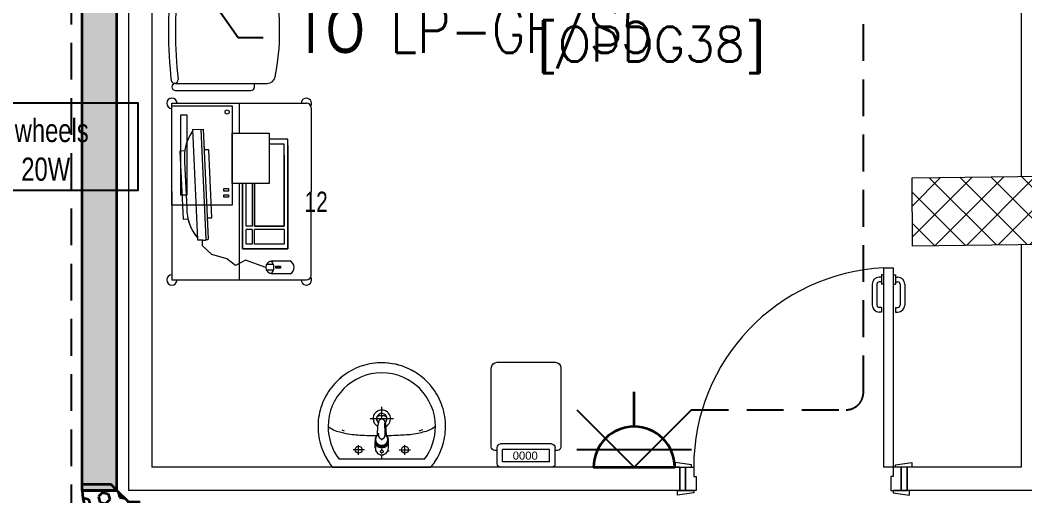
# Model space of a CAD drawing. Header units: inches. Extents: x -12418 to 57169, y -29325 to 19878.
# Drawn here: x 37382 to 41715, y -6971 to -4920 of the extents above; entities that cross this region are included whole.
import ezdxf
from ezdxf import colors
from ezdxf.entities.mleader import LeaderData, LeaderLine
from ezdxf.enums import TextEntityAlignment as Align
from ezdxf.math import Vec2, Vec3

# ---------------------------------------------------------------- set-up
doc = ezdxf.new("R2010")
doc.units = ezdxf.units.IN
doc.header["$LTSCALE"] = 25
doc.header["$MEASUREMENT"] = 0
doc.linetypes.add('DASHDOT', pattern=[25.4, 12.7, -6.35, 0, -6.35])
doc.linetypes.add('HIDDEN', pattern=[9.525, 6.35, -3.175])
doc.layers.get('0').update_dxf_attribs({"color": 8})
doc.layers.get('Defpoints').update_dxf_attribs({"color": 8})
for name, color, linetype, lineweight in [('00-Ground Floor$0$72_EGR_BASE_TEXT', 252, 'Continuous', 5), ('00-Ground Floor$0$72_EGR_EQP_TAG', 142, 'Continuous', 5), ('00-Ground Floor$0$C-HYDR-CTCH', 251, 'Continuous', 5), ('00-Ground Floor$0$Hatch', 254, 'Continuous', 5), ('00-Ground Floor$0$LOADING', 253, 'Continuous', 5), ('00-Ground Floor$0$P-SANR-FIXT', 6, 'Continuous', 18), ('00-Ground Floor$0$P-SANR-FIXT-1', 6, 'Continuous', 13), ('00-Ground Floor$0$Walls', 251, 'Continuous', 5), ('00-Ground Floor$0$Wooden Joinery', 251, 'Continuous', 5), ('E-LITE-CIRC @ 100', 6, 'Continuous', 25), ('E-LITE-CLNG-CNDT', 6, 'DASHDOT', 35), ('E-LITE-EXIT-NUMB', 6, 'Continuous', 25), ('E-POWR-FLOR-CNDT', 6, 'HIDDEN', 25), ('E-POWR-WALL @ 100', 4, 'Continuous', 35), ('T-CABL-TRAY', 251, 'Continuous', 35)]:
    doc.layers.add(name, color=color, linetype=linetype, lineweight=lineweight)
doc.layers.add('Equipment tags', color=3, linetype='Continuous')
doc.styles.add('00-Ground Floor$0$SIMPLEX', font='SIMPLEX.shx', dxfattribs={"height": 150})
doc.styles.add('00-Ground Floor$0$Standard', font='arial.ttf')
doc.styles.add('00-Ground Floor$0$X3G_ENTITY_257CFD', font='swisscl.ttf', dxfattribs={"height": 200})
doc.styles.add('00-Ground Floor$0$X3G_ENTITY_2588D4', font='swisscl.ttf', dxfattribs={"height": 200})
doc.styles.add('DC_Simplex', font='SIMPLEX.shx', dxfattribs={"width": 0.7})

# ---------------------------------------------------------------- blocks, each defined once
blk = doc.blocks.new('00-Ground Floor$0$A$C72370EFE')
at = {"layer": '00-Ground Floor$0$Wooden Joinery'}
for p, q in [((-0.01, -0.04), (-0.02, -0.04)), ((-0.01, -0.03), (-0.01, -0.07)), ((0, -0.03), (-0.01, -0.03)), ((0.04, -0.03), (0.05, -0.03)), ((0.05, -0.03), (0.05, -0.07)), ((0.05, -0.04), (0.06, -0.04)), ((-0.05, -0.07), (-0.05, -0.16)), ((-0.03, -0.07), (-0.03, -0.16)), ((-0.01, -0.06), (-0.02, -0.06)), ((0, -0.07), (-0.01, -0.07)), ((0.04, -0.07), (0.05, -0.07)), ((0.05, -0.06), (0.06, -0.06)), ((0.07, -0.07), (0.07, -0.16)), ((0.09, -0.07), (0.09, -0.16)), ((-0.01, -0.17), (-0.02, -0.17)), ((-0.01, -0.17), (-0.01, -0.19)), ((0.05, -0.17), (0.06, -0.17)), ((0.05, -0.17), (0.05, -0.19)), ((-0.01, -0.19), (-0.02, -0.19)), ((0.05, -0.19), (0.06, -0.19))]:
    blk.add_line(p, q, dxfattribs=at)
for centre, radius, start, end in [((-0.02, -0.07), 0.03, 90, 180), ((0.06, -0.07), 0.03, 0, 90), ((-0.02, -0.07), 0.01, 90, 180), ((0.06, -0.07), 0.01, 0, 90), ((-0.02, -0.16), 0.03, 180, 270), ((-0.02, -0.16), 0.01, 180, 270), ((0.06, -0.16), 0.01, 270, 0), ((0.06, -0.16), 0.03, 270, 0)]:
    blk.add_arc(centre, radius, start, end, dxfattribs=at)
blk = doc.blocks.new('00-Ground Floor$0$A$C5DAD61B4')
at = {"layer": '00-Ground Floor$0$Wooden Joinery'}
for points in [[(80, 959.1), (80, 969.1), (10, 979.1), (10, 959.1)], [(940, 959.1), (940, 969.1), (1010, 979.1), (1010, 959.1)], [(70, 859.1), (70, 849.1), (0, 839.1), (0, 859.1)], [(120, 859.1), (120, 0), (80, 0), (80, 859.1)], [(950, 859.1), (950, 849.1), (1020, 839.1), (1020, 859.1)]]:
    blk.add_lwpolyline(points, close=True, dxfattribs=at)
for points in [[(45, 859.1), (45, 959.1), (20, 959.1), (20, 859.1), (45, 859.1)], [(45, 859.1), (80, 859.1), (80, 899.1), (90, 899.1), (90, 959.1), (45, 959.1), (45, 859.1)], [(975, 859.1), (940, 859.1), (940, 899.1), (930, 899.1), (930, 959.1), (975, 959.1), (975, 859.1)], [(975, 859.1), (975, 959.1), (1000, 959.1), (1000, 859.1), (975, 859.1)]]:
    blk.add_lwpolyline(points, dxfattribs=at)
blk.add_arc((80, 859.1), 860, 272.666, 0, dxfattribs=at)
at = {"layer": '00-Ground Floor$0$Wooden Joinery', "xscale": 999.9999999998854, "yscale": 999.9999999998854, "zscale": 999.9999999998854, "rotation": 180}
blk.add_blockref('00-Ground Floor$0$A$C72370EFE', (120, 0), dxfattribs=at)
blk = doc.blocks.new('00-Ground Floor$0$GF21016-P')
at = {"layer": '00-Ground Floor$0$LOADING', "extrusion": (-1.24384e-09, -1.20261e-09, -1)}
for p, q in [((0.0128, 0.0179), (0.0128, 0.4136)), ((0.4628, 0.0179), (0.4628, 0.4136)), ((-0.0022, 0.3585), (0.0128, 0.3585)), ((0.4778, 0.3585), (0.4628, 0.3585)), ((-0.0172, 0.0179), (-0.0172, 0.3435)), ((0.4928, 0.0179), (0.4928, 0.3435)), ((0.4778, 0.0029), (0.4778, 0.0029))]:
    blk.add_line(p, q, dxfattribs=at)
for centre, radius, start, end in [((-0.0478, 0.4136), 0.035, 0, 80.6557), ((-0.2378, -0.5362), 1.0036, 78.7568, 101.2432), ((-0.4278, 0.4136), 0.035, 99.3443, 180), ((0.0022, 0.3435), 0.015, 0, 90), ((-0.4778, 0.3435), 0.015, 90, 180), ((0.0022, 0.0179), 0.015, 270, 0), ((0.0022, 0.0179), 0.015, 180, 270), ((-0.0284, 0.0145), 0.015, 284.3864, 95.5209), ((-0.2378, 1.8734), 1.8855, 263.5119, 276.4881), ((-0.2378, 1.8928), 1.8749, 263.6341, 276.3659), ((-0.4471, 0.0145), 0.015, 84.4791, 255.6136), ((-0.4778, 0.0179), 0.015, 270, 0), ((-0.4778, 0.0179), 0.015, 180, 270)]:
    blk.add_arc(centre, radius, start, end, dxfattribs=at)
blk = doc.blocks.new('00-Ground Floor$0$FP_138-161_A_00_GFL_-0_080_Einreichung_Grundrisse_100')
at = {"layer": '00-Ground Floor$0$P-SANR-FIXT'}
blk.add_line((-0.0044, -0.0019), (-0.0045, -0.0021), dxfattribs=at)
at = {"layer": '00-Ground Floor$0$P-SANR-FIXT', "flags": 128}
blk.add_lwpolyline([(-0.0057, -0.0037), (-0.0058, -0.0039), (-0.006, -0.004)], dxfattribs=at)
blk = doc.blocks.new('00-Ground Floor$0$FP_139-161_A_00_GFL_-0_080_Einreichung_Grundrisse_100')
at = {"layer": '00-Ground Floor$0$P-SANR-FIXT'}
blk.add_line((0.0045, -0.0022), (0.0044, -0.002), dxfattribs=at)
at = {"layer": '00-Ground Floor$0$P-SANR-FIXT', "flags": 128}
blk.add_lwpolyline([(0.006, -0.004), (0.0059, -0.0039), (0.0057, -0.0038)], dxfattribs=at)
blk = doc.blocks.new('00-Ground Floor$0$IS_Ceraplus_B8204_BIM_BG _1_ - B8204AA - CERAPLUS single lever basin mixer with pop-up waste-V137-161_A_00_GFL_-0_080_Einreichung_Grundrisse_100')
at = {"layer": '00-Ground Floor$0$P-SANR-FIXT-1'}
h = blk.add_hatch(dxfattribs=at)
h.set_pattern_fill('FP_26', color=256, style=0, pattern_type=2)
h.set_pattern_definition([(225, (0.009, 0), (0.010607, -0.010607), []), (315, (0.009, 0), (0.010607, 0.010607), [])])
h.paths.add_polyline_path([(0.0056, -0.002), (0.0058, -0.0024), (0.0058, -0.0021)])
h.paths.add_polyline_path([(0.007, -0.0039), (0.0088, -0.0045), (0.0084, -0.0043)])
at = {"layer": '00-Ground Floor$0$LOADING'}
for p, q in [((-0.028, 0), (-0.028, -0.0281)), ((-0.0274, -0.0337), (-0.0271, -0.0392)), ((-0.0262, -0.0282), (-0.0263, -0.0287)), ((0.0263, -0.0287), (0.0262, -0.0282)), ((0.0262, -0.0293), (0.0263, -0.0287)), ((0.0271, -0.0392), (0.0274, -0.0337)), ((0.028, -0.0281), (0.028, 0)), ((-0.0137, -0.0512), (-0.0129, -0.0517)), ((0.0124, -0.052), (0.0133, -0.0515)), ((0.014, -0.0647), (0.0133, -0.1077)), ((0.0185, -0.0618), (0.019, -0.0539)), ((0.019, -0.0539), (0.0188, -0.0561))]:
    blk.add_line(p, q, dxfattribs=at)
at = {"layer": '00-Ground Floor$0$LOADING', "flags": 128}
for points in [[(-0.0272, -0.0069), (-0.0266, 0.009), (-0.0165, 0.0236), (0, 0.0291)], [(0.0272, -0.0069), (0.0266, 0.009), (0.0165, 0.0236), (0, 0.0291)], [(-0.0271, -0.0393), (-0.027, -0.0403), (-0.0269, -0.0414), (-0.0267, -0.0424), (-0.0265, -0.0434), (-0.0262, -0.0444), (-0.0259, -0.0454), (-0.0255, -0.0464), (-0.0252, -0.0474), (-0.0247, -0.0484), (-0.0243, -0.0493), (-0.0238, -0.0502), (-0.0232, -0.0511), (-0.0226, -0.052), (-0.022, -0.0529), (-0.0214, -0.0537), (-0.0207, -0.0545), (-0.0199, -0.0553), (-0.0192, -0.0561), (-0.0184, -0.0568), (-0.0176, -0.0575), (-0.0173, -0.0577)], [(-0.0176, -0.0568), (-0.0224, -0.0513), (-0.0254, -0.0448), (-0.0264, -0.0376), (-0.0253, -0.0305), (-0.0222, -0.024), (-0.0172, -0.0186), (-0.0109, -0.0147), (-0.0037, -0.0127), (0.0037, -0.0127), (0.0109, -0.0147), (0.0172, -0.0186), (0.0222, -0.024), (0.0253, -0.0305), (0.0264, -0.0376), (0.0254, -0.0448), (0.0224, -0.0513), (0.0176, -0.0568)], [(0.0173, -0.0577), (0.0181, -0.057), (0.0189, -0.0563), (0.0197, -0.0556), (0.0204, -0.0548), (0.0211, -0.054), (0.0218, -0.0532), (0.0224, -0.0523), (0.023, -0.0514), (0.0236, -0.0505), (0.0241, -0.0496), (0.0246, -0.0487), (0.025, -0.0477), (0.0254, -0.0467), (0.0258, -0.0458), (0.0261, -0.0448), (0.0264, -0.0437), (0.0266, -0.0427), (0.0268, -0.0417), (0.027, -0.0407), (0.0271, -0.0396), (0.0271, -0.0393)], [(-0.019, -0.0539), (-0.0185, -0.0615), (-0.0185, -0.0618)], [(-0.0181, -0.0728), (-0.0177, -0.083), (-0.0172, -0.0938)], [(-0.0162, -0.0579), (-0.0156, -0.058), (-0.0151, -0.0581), (-0.0146, -0.0583), (-0.0142, -0.0586), (-0.0139, -0.0588), (-0.0138, -0.0591)], [(-0.0138, -0.0591), (-0.0139, -0.0612), (-0.014, -0.0633)], [(0.0138, -0.0591), (0.0139, -0.0588), (0.0142, -0.0586), (0.0146, -0.0583), (0.0151, -0.0581), (0.0156, -0.058), (0.0162, -0.0579)], [(0.014, -0.0633), (0.0139, -0.0612), (0.0138, -0.0591)], [(0.0171, -0.0578), (0.0174, -0.0575), (0.0176, -0.0568)], [(0.0172, -0.0938), (0.0177, -0.083), (0.0181, -0.0728)], [(0.0184, -0.0651), (0.0184, -0.0652), (0.0184, -0.0652), (0.0184, -0.0652), (0.0184, -0.0654), (0.0184, -0.0655)], [(-0.0129, -0.1142), (-0.0124, -0.1161), (-0.0118, -0.1179), (-0.0109, -0.1197), (-0.0098, -0.1214), (-0.0084, -0.123), (-0.0067, -0.1244), (-0.0047, -0.1255), (-0.0025, -0.1263), (0, -0.1266)], [(0, -0.1266), (0.0025, -0.1263), (0.0047, -0.1255), (0.0067, -0.1244), (0.0084, -0.123), (0.0098, -0.1214), (0.0109, -0.1197), (0.0118, -0.1179), (0.0124, -0.1161), (0.0129, -0.1142)]]:
    blk.add_lwpolyline(points, dxfattribs=at)
at = {"layer": '00-Ground Floor$0$LOADING'}
for centre, radius, start, end in [((0, 0.0135), 0.00603, 0, 180), ((0, 0.0135), 0.00603, 180, 0), ((-0.009, 0), 0.005, 300, 315), ((0.009, 0), 0.005, 225, 240)]:
    blk.add_arc(centre, radius, start, end, dxfattribs=at)
for centre, major_axis, start_param, end_param in [((0, -0.0281), (-0.028, 0), 4.712389, 6.47291), ((0, -0.0321), (0.0275, 0), 3.141823, 3.202701), ((0, -0.0321), (0.0275, 0), 3.239313, 3.439417), ((0, -0.0281), (0.028, 0), 3.371221, 3.483334), ((0, -0.0287), (0.0267, 0), 1.570796, 3.036556), ((0, -0.0287), (0.0263, 0), 2.625648, 2.791756), ((0, -0.0287), (-0.0263, 0), 4.712389, 5.759587), ((0, -0.0281), (0.028, 0), 6.093357, 7.853982), ((0, -0.0287), (0.0267, 0), 0.105099, 1.570796), ((0, -0.0287), (0.0262, 0), 0.523599, 1.570796), ((0, -0.0287), (0.0262, 0), 0.349919, 0.515945), ((0, -0.0287), (0.0267, 0), 6.059374, 6.108652), ((0, -0.0321), (0.0275, 0), 5.985527, 6.185455), ((0, -0.0281), (0.028, 0), 5.94107, 6.05344), ((0, -0.0321), (0.0275, 0), 6.222066, 6.282955), ((0, -0.0312), (0.0248, 0), 4.111947, 4.191073), ((0, -0.0281), (0.028, 0), 4.202431, 4.259552), ((0, -0.0287), (0.0263, 0), 4.169225, 4.2325), ((0, -0.0281), (0.028, 0), 5.172057, 5.222265)]:
    blk.add_ellipse(centre, major_axis=major_axis, ratio=0.961262, start_param=start_param, end_param=end_param, dxfattribs=at)
for points, knots in [([(-0.0215, -0.0162), (-0.0216, -0.0163), (-0.0219, -0.0167), (-0.0227, -0.0177), (-0.0238, -0.0192), (-0.0249, -0.0211), (-0.0258, -0.0231), (-0.0266, -0.0253), (-0.0273, -0.0282), (-0.0275, -0.0305), (-0.0275, -0.0321)], [0.7859035, 0.7859035, 0.7859035, 0.7859035, 0.7916667, 0.8055556, 0.8333333, 0.8611111, 0.8888889, 0.9166667, 0.9444444, 1, 1, 1, 1]), ([(0.021, -0.0157), (0.0208, -0.0154), (0.0203, -0.0149), (0.0192, -0.0139), (0.0177, -0.0127), (0.0161, -0.0117), (0.0148, -0.0109), (0.0138, -0.0104), (0.0127, -0.0099), (0.0113, -0.0093), (0.0087, -0.0084), (0.0048, -0.0075), (0, -0.0071), (-0.0048, -0.0075), (-0.0087, -0.0084), (-0.0113, -0.0093), (-0.0127, -0.0099), (-0.0138, -0.0104), (-0.0148, -0.0109), (-0.0161, -0.0117), (-0.0177, -0.0127), (-0.0191, -0.0139), (-0.0202, -0.0149), (-0.0208, -0.0154), (-0.021, -0.0157)], [0.2222222, 0.2222222, 0.2222222, 0.2222222, 0.2361111, 0.25, 0.2777778, 0.3055556, 0.3194444, 0.3333333, 0.3472222, 0.3611111, 0.3888889, 0.4444444, 0.5, 0.5555556, 0.6111111, 0.6388889, 0.6527778, 0.6666667, 0.6805556, 0.6944444, 0.7222222, 0.75, 0.7638889, 0.7777778, 0.7777778, 0.7777778, 0.7777778]), ([(0, -0.0378), (-0.0005, -0.038), (-0.0012, -0.0384), (-0.0021, -0.0389), (-0.0028, -0.0393), (-0.0035, -0.0397), (-0.0042, -0.04), (-0.0049, -0.0405), (-0.0055, -0.0409), (-0.0061, -0.0414), (-0.0067, -0.0419), (-0.0072, -0.0424), (-0.0078, -0.0429), (-0.0083, -0.0435), (-0.0088, -0.0441), (-0.0092, -0.0446), (-0.0096, -0.0452), (-0.01, -0.0459), (-0.0103, -0.0466), (-0.0105, -0.0472), (-0.0107, -0.0477), (-0.0108, -0.0481), (-0.0109, -0.0484), (-0.0111, -0.0489), (-0.0114, -0.0497), (-0.0118, -0.0509), (-0.0122, -0.0521), (-0.0124, -0.053), (-0.0126, -0.0537), (-0.0128, -0.0544), (-0.0129, -0.0552), (-0.0131, -0.0559), (-0.0132, -0.0566), (-0.0134, -0.0572), (-0.0136, -0.0581), (-0.0137, -0.0587), (-0.0138, -0.0591)], [0, 0, 0, 0, 0.055556, 0.083333, 0.111111, 0.138889, 0.166667, 0.194444, 0.222222, 0.25, 0.277778, 0.305556, 0.333333, 0.361111, 0.388889, 0.416667, 0.444444, 0.472222, 0.5, 0.527778, 0.541667, 0.555556, 0.569444, 0.583333, 0.611111, 0.666667, 0.722222, 0.75, 0.777778, 0.805556, 0.833333, 0.861111, 0.888889, 0.916667, 0.944444, 1, 1, 1, 1]), ([(0, -0.0357), (-0.0006, -0.0357), (-0.0013, -0.0357), (-0.002, -0.0357), (-0.0022, -0.0357)], [0, 0, 0, 0, 0.1, 0.1298359, 0.1298359, 0.1298359, 0.1298359]), ([(0.0022, -0.0357), (0.002, -0.0357), (0.0013, -0.0357), (0.0006, -0.0357), (0, -0.0357)], [0.8701578, 0.8701578, 0.8701578, 0.8701578, 0.9, 1, 1, 1, 1]), ([(0.0138, -0.0591), (0.0137, -0.0587), (0.0136, -0.0581), (0.0134, -0.0572), (0.0132, -0.0566), (0.0131, -0.0559), (0.0129, -0.0552), (0.0128, -0.0544), (0.0126, -0.0537), (0.0124, -0.053), (0.0122, -0.0521), (0.0118, -0.0509), (0.0114, -0.0497), (0.0111, -0.0489), (0.0109, -0.0484), (0.0108, -0.0481), (0.0107, -0.0477), (0.0105, -0.0472), (0.0103, -0.0466), (0.01, -0.0459), (0.0096, -0.0452), (0.0092, -0.0446), (0.0088, -0.0441), (0.0083, -0.0435), (0.0078, -0.0429), (0.0072, -0.0424), (0.0067, -0.0419), (0.0061, -0.0414), (0.0055, -0.0409), (0.0049, -0.0405), (0.0042, -0.04), (0.0035, -0.0397), (0.0028, -0.0393), (0.0021, -0.0389), (0.0012, -0.0384), (0.0005, -0.038), (0, -0.0378)], [0, 0, 0, 0, 0.055556, 0.083333, 0.111111, 0.138889, 0.166667, 0.194444, 0.222222, 0.25, 0.277778, 0.333333, 0.388889, 0.416667, 0.430556, 0.444444, 0.458333, 0.472222, 0.5, 0.527778, 0.555556, 0.583333, 0.611111, 0.638889, 0.666667, 0.694444, 0.722222, 0.75, 0.777778, 0.805556, 0.833333, 0.861111, 0.888889, 0.916667, 0.944444, 1, 1, 1, 1]), ([(0.0275, -0.0321), (0.0275, -0.0305), (0.0273, -0.0282), (0.0266, -0.0253), (0.0258, -0.0231), (0.0249, -0.0211), (0.0238, -0.0192), (0.0227, -0.0177), (0.0219, -0.0167), (0.0216, -0.0163), (0.0215, -0.0162)], [0, 0, 0, 0, 0.0555556, 0.0833333, 0.1111111, 0.1388889, 0.1666667, 0.1944444, 0.2083333, 0.2142181, 0.2142181, 0.2142181, 0.2142181]), ([(-0.0188, -0.0538), (-0.0188, -0.0547), (-0.0186, -0.0582), (-0.0185, -0.0619), (-0.0184, -0.0646)], [0.6724021, 0.6724021, 0.6724021, 0.6724021, 0.75, 1, 1, 1, 1]), ([(-0.0162, -0.0579), (-0.0162, -0.0578), (-0.0163, -0.0578), (-0.0165, -0.0577), (-0.0166, -0.0575), (-0.0167, -0.0574), (-0.0169, -0.0573), (-0.017, -0.0572), (-0.0172, -0.0571), (-0.0173, -0.057), (-0.0175, -0.0569), (-0.0176, -0.0568)], [0, 0, 0, 0, 0.1, 0.2, 0.3, 0.4, 0.5, 0.6, 0.7, 0.8, 1, 1, 1, 1]), ([(-0.0148, -0.0587), (-0.015, -0.0586), (-0.0159, -0.0583), (-0.0167, -0.058), (-0.0172, -0.0578)], [0.8, 0.8, 0.8, 0.8, 0.85, 1, 1, 1, 1]), ([(0.0141, -0.0613), (0.0141, -0.0611), (0.0143, -0.0608), (0.0145, -0.0604), (0.0148, -0.06), (0.0151, -0.0596), (0.0153, -0.0594), (0.0155, -0.0592), (0.0156, -0.059), (0.0158, -0.0588), (0.016, -0.0587), (0.0163, -0.0585), (0.0165, -0.0583), (0.0166, -0.0582)], [0.3333333, 0.3333333, 0.3333333, 0.3333333, 0.4166667, 0.5, 0.5833333, 0.6666667, 0.7083333, 0.75, 0.7916667, 0.8333333, 0.875, 0.9166667, 1, 1, 1, 1]), ([(0.0176, -0.0568), (0.0175, -0.0569), (0.0173, -0.057), (0.0172, -0.0571), (0.017, -0.0572), (0.0169, -0.0573), (0.0167, -0.0574), (0.0166, -0.0575), (0.0165, -0.0577), (0.0163, -0.0578), (0.0162, -0.0578), (0.0162, -0.0579)], [0, 0, 0, 0, 0.2, 0.3, 0.4, 0.5, 0.6, 0.7, 0.8, 0.9, 1, 1, 1, 1]), ([(0.0184, -0.0646), (0.0185, -0.0619), (0.0186, -0.0582), (0.0188, -0.0547), (0.0188, -0.0538)], [0, 0, 0, 0, 0.25, 0.3275586, 0.3275586, 0.3275586, 0.3275586]), ([(-0.0131, -0.1116), (-0.0132, -0.1115), (-0.0135, -0.1109), (-0.0141, -0.1099), (-0.0147, -0.1086), (-0.0153, -0.1072), (-0.0159, -0.1053), (-0.0167, -0.1021), (-0.0171, -0.0992), (-0.0171, -0.0973)], [0.4856715, 0.4856715, 0.4856715, 0.4856715, 0.5, 0.55, 0.6, 0.65, 0.7, 0.8, 1, 1, 1, 1]), ([(-0.0132, -0.1091), (-0.0132, -0.1096), (-0.0132, -0.1103), (-0.0132, -0.1111), (-0.0132, -0.1115), (-0.0132, -0.1118), (-0.0131, -0.1122), (-0.0131, -0.1125), (-0.0131, -0.1128), (-0.0131, -0.1131), (-0.013, -0.1134), (-0.013, -0.1138), (-0.0129, -0.1141), (-0.0129, -0.1142)], [0.2, 0.2, 0.2, 0.2, 0.4, 0.5, 0.55, 0.6, 0.65, 0.7, 0.75, 0.8, 0.85, 0.9, 1, 1, 1, 1]), ([(0.0129, -0.1142), (0.0129, -0.1141), (0.013, -0.1138), (0.013, -0.1134), (0.0131, -0.1131), (0.0131, -0.1128), (0.0131, -0.1125), (0.0131, -0.1122), (0.0132, -0.1118), (0.0132, -0.1115), (0.0132, -0.1111), (0.0132, -0.1103), (0.0132, -0.1096), (0.0132, -0.1091)], [0, 0, 0, 0, 0.1, 0.15, 0.2, 0.25, 0.3, 0.35, 0.4, 0.45, 0.5, 0.6, 0.8, 0.8, 0.8, 0.8]), ([(0.0131, -0.1116), (0.0133, -0.1113), (0.0137, -0.1106), (0.0142, -0.1096), (0.0147, -0.1084), (0.0153, -0.1072), (0.0159, -0.1053), (0.0167, -0.1021), (0.0171, -0.0992), (0.0171, -0.0973)], [-0.5143371, -0.5143371, -0.5143371, -0.5143371, -0.475, -0.4375, -0.4, -0.35, -0.3, -0.2, 0, 0, 0, 0])]:
    blk.add_open_spline(points, degree=3, knots=knots, dxfattribs=at)
for points in [[(-0.0184, -0.0646), (-0.0183, -0.0659), (-0.0182, -0.0684), (-0.0181, -0.0709), (-0.0181, -0.0721)], [(-0.0172, -0.0578), (-0.0171, -0.0578), (-0.0169, -0.058), (-0.0167, -0.0581), (-0.0166, -0.0582)], [(-0.0162, -0.0579), (-0.0162, -0.0579), (-0.0164, -0.0581), (-0.0165, -0.0582), (-0.0166, -0.0583), (-0.0166, -0.0582), (-0.0166, -0.0582)], [(-0.0166, -0.0582), (-0.0163, -0.0585), (-0.0156, -0.059), (-0.0148, -0.0599), (-0.0142, -0.0609), (-0.0139, -0.0617), (-0.0138, -0.0621)], [(-0.014, -0.0633), (-0.014, -0.0633), (-0.014, -0.0633), (-0.014, -0.0633)], [(-0.014, -0.0646), (-0.014, -0.0644), (-0.014, -0.064), (-0.014, -0.0635), (-0.014, -0.0633)], [(0.014, -0.0633), (0.014, -0.0633), (0.014, -0.0633), (0.014, -0.0633)], [(0.014, -0.0633), (0.014, -0.0635), (0.014, -0.064), (0.014, -0.0644), (0.014, -0.0647)], [(0.0172, -0.0578), (0.0168, -0.0579), (0.0158, -0.0583), (0.0147, -0.0587), (0.0141, -0.059)], [(0.0166, -0.0582), (0.0166, -0.0582), (0.0166, -0.0583), (0.0165, -0.0582), (0.0164, -0.0581), (0.0162, -0.0579), (0.0162, -0.0579)], [(0.0166, -0.0582), (0.0167, -0.0582), (0.0168, -0.0581), (0.0169, -0.058), (0.0169, -0.058)], [(0.0169, -0.058), (0.017, -0.0579), (0.0171, -0.0579), (0.0171, -0.0578)], [(0.0181, -0.0721), (0.0181, -0.0709), (0.0182, -0.0684), (0.0183, -0.0659), (0.0184, -0.0646)], [(-0.0172, -0.0938), (-0.0172, -0.0944), (-0.0172, -0.0956), (-0.0171, -0.0967), (-0.0171, -0.0973)], [(0.0171, -0.0973), (0.0171, -0.0967), (0.0172, -0.0956), (0.0172, -0.0944), (0.0172, -0.0938)]]:
    blk.add_open_spline(points, degree=3, dxfattribs=at)
for name in ['00-Ground Floor$0$FP_138-161_A_00_GFL_-0_080_Einreichung_Grundrisse_100', '00-Ground Floor$0$FP_139-161_A_00_GFL_-0_080_Einreichung_Grundrisse_100']:
    blk.add_blockref(name, (0, 0), dxfattribs=at)
blk = doc.blocks.new('00-Ground Floor$0$_100_WB_KER_REN_55x45x18 - _100_WB_KER_REN_55x45x18-V63-161_A_00_GFL_-0_080_Einreichung_Grundrisse_100')
at = {"layer": '00-Ground Floor$0$LOADING'}
for p, q in [((-0.2075, 0.225), (-0.2075, 0.2227)), ((0.2074, 0.225), (-0.2074, 0.225)), ((0.2075, 0.2227), (0.2075, 0.225)), ((-0.1855, 0.1899), (0.1855, 0.1899)), ((0, 0.1899), (0, 0.1724)), ((-0.0744, 0.15), (-0.1234, 0.15)), ((-0.1, 0.172), (-0.1, 0.1303)), ((-0.0259, 0.155), (-0.0315, 0.155)), ((0, 0.1656), (0, 0.1628)), ((0, 0.1509), (0, 0.1454)), ((0, 0.1422), (0, 0.1399)), ((0.026, 0.155), (0.0248, 0.155)), ((0.0744, 0.15), (0.1234, 0.15)), ((0.1, 0.172), (0.1, 0.1303)), ((-0.1763, 0.0637), (-0.1598, 0.0692)), ((0.1605, 0.0691), (0.1707, 0.0656)), ((-0.05, 0.0161), (0.05, 0.0161)), ((0, 0.0168), (0, -0.0348))]:
    blk.add_line(p, q, dxfattribs=at)
at = {"layer": '00-Ground Floor$0$LOADING', "flags": 128}
for points in [[(-0.2121, 0.225), (-0.219, 0.2164), (-0.2254, 0.2075), (-0.2316, 0.1983), (-0.2373, 0.189), (-0.2427, 0.1794), (-0.2476, 0.1696), (-0.2522, 0.1596), (-0.2564, 0.1494), (-0.2602, 0.1391), (-0.2635, 0.1286), (-0.2665, 0.118), (-0.269, 0.1073), (-0.271, 0.0965), (-0.2727, 0.0856), (-0.2739, 0.0747), (-0.2747, 0.0637), (-0.275, 0.0527), (-0.275, 0.05)], [(0.275, 0.05), (0.2748, 0.061), (0.2741, 0.072), (0.273, 0.0829), (0.2715, 0.0938), (0.2695, 0.1046), (0.2671, 0.1154), (0.2643, 0.126), (0.261, 0.1365), (0.2574, 0.1469), (0.2533, 0.1571), (0.2488, 0.1671), (0.2439, 0.177), (0.2387, 0.1866), (0.233, 0.1961), (0.227, 0.2053), (0.2206, 0.2142), (0.2138, 0.2229), (0.2121, 0.225)], [(-0.275, 0.05), (-0.2748, 0.039), (-0.2741, 0.028), (-0.273, 0.0171), (-0.2715, 0.0062), (-0.2695, -0.0046), (-0.2671, -0.0154), (-0.2643, -0.026), (-0.261, -0.0365), (-0.2574, -0.0469), (-0.2533, -0.0571), (-0.2488, -0.0671), (-0.2439, -0.077), (-0.2387, -0.0866), (-0.233, -0.0961), (-0.227, -0.1053), (-0.2206, -0.1142), (-0.2138, -0.1229), (-0.2067, -0.1313), (-0.1993, -0.1395), (-0.1916, -0.1473), (-0.1836, -0.1548), (-0.1752, -0.162), (-0.1666, -0.1688), (-0.1577, -0.1753), (-0.1486, -0.1814), (-0.1392, -0.1872), (-0.1296, -0.1925), (-0.1198, -0.1975), (-0.1098, -0.2021), (-0.0996, -0.2063), (-0.0893, -0.2101), (-0.0788, -0.2135), (-0.0682, -0.2164), (-0.0575, -0.2189), (-0.0467, -0.221), (-0.0359, -0.2227), (-0.0249, -0.2239), (-0.014, -0.2246), (-0.003, -0.225), (0.008, -0.2249), (0.019, -0.2243), (0.03, -0.2234), (0.0409, -0.2219), (0.0517, -0.2201), (0.0625, -0.2178), (0.0731, -0.2151), (0.0837, -0.212), (0.0941, -0.2084), (0.1043, -0.2044), (0.1144, -0.2001), (0.1243, -0.1953), (0.1341, -0.1901), (0.1436, -0.1846), (0.1528, -0.1786), (0.1618, -0.1723), (0.1706, -0.1657), (0.1791, -0.1587), (0.1873, -0.1514), (0.1952, -0.1437), (0.2028, -0.1358), (0.21, -0.1275), (0.217, -0.119), (0.2236, -0.1101), (0.2298, -0.1011), (0.2356, -0.0918), (0.2411, -0.0822), (0.2462, -0.0725), (0.2509, -0.0625), (0.2552, -0.0524), (0.2591, -0.0421), (0.2626, -0.0317), (0.2656, -0.0211), (0.2683, -0.0104), (0.2705, 0.0003), (0.2722, 0.0112), (0.2736, 0.0221), (0.2745, 0.0331), (0.2749, 0.0441), (0.275, 0.05)]]:
    blk.add_lwpolyline(points, dxfattribs=at)
at = {"layer": '00-Ground Floor$0$LOADING'}
for centre in [(-0.1, 0.15), (0.1, 0.15)]:
    blk.add_circle(centre, 0.015, dxfattribs=at)
for centre, radius, start, end in [((0, 0.05), 0.275, 140.4788, 141.2381), ((0, 0.05), 0.275, 38.7619, 39.5212), ((0, 0.05), 0.275, 145.9324, 150.3591), ((0, 0.05), 0.2315, 142.8209, 180), ((0, 0.05), 0.2315, 0, 37.1791), ((0, 0.05), 0.275, 29.6409, 34.0676), ((0, 0.155), 0.0175, 54.0899, 125.9101), ((0, 0.155), 0.0175, 251.9463, 258.2346), ((0, 0.155), 0.0175, 68.869, 83.8798), ((0, 0.05), 0.275, 180, 183.6225), ((0, 0.05), 0.2315, 180, 0), ((0, 0.0161), 0.0375, 117.1305, 0), ((0, 0.0161), 0.0375, 0, 61.4146), ((0, 0.0161), 0.0225, 129.5025, 0), ((0, 0.0161), 0.0225, 180, 193.3417), ((0, 0.0161), 0.0225, 197.0466, 201.508), ((0, 0.0161), 0.0225, 156.725, 162.0134), ((0, 0.05), 0.047, 243.4433, 296.5567), ((0, 0.0161), 0.0225, 138.0808, 143.3939), ((0, 0.0161), 0.0225, 0, 51.4286), ((0, 0.0161), 0.0225, 36.616, 41.9265), ((0, 0.0161), 0.0225, 17.9887, 23.276), ((0, 0.0161), 0.0225, 338.492, 342.9534), ((0, 0.0161), 0.0225, 346.6583, 0), ((0, 0.05), 0.275, 307.6689, 312), ((0, 0.05), 0.275, 240, 245.6589), ((0, 0.05), 0.275, 252, 257.5535), ((0, 0.05), 0.275, 282.9241, 288), ((0, 0.05), 0.275, 264, 276)]:
    blk.add_arc(centre, radius, start, end, dxfattribs=at)
for points, knots in [([(-0.2074, 0.225), (-0.2078, 0.225), (-0.2086, 0.225), (-0.2095, 0.225), (-0.2102, 0.225), (-0.2106, 0.225), (-0.2109, 0.225), (-0.2111, 0.225), (-0.2114, 0.225), (-0.2116, 0.225), (-0.2118, 0.225), (-0.2119, 0.225), (-0.2119, 0.225)], [-1, -1, -1, -1, -0.8333333, -0.6666667, -0.5833333, -0.5, -0.4583333, -0.4166667, -0.3333333, -0.2916667, -0.25, -0.1666667, -0.1666667, -0.1666667, -0.1666667]), ([(0.2119, 0.225), (0.2119, 0.225), (0.2118, 0.225), (0.2116, 0.225), (0.2114, 0.225), (0.2111, 0.225), (0.2109, 0.225), (0.2106, 0.225), (0.2102, 0.225), (0.2095, 0.225), (0.2086, 0.225), (0.2078, 0.225), (0.2074, 0.225)], [-0.8333333, -0.8333333, -0.8333333, -0.8333333, -0.75, -0.7083333, -0.6666667, -0.5833333, -0.5416667, -0.5, -0.4166667, -0.3333333, -0.1666667, 0, 0, 0, 0]), ([(-0.0037, 0.1721), (-0.0046, 0.1719), (-0.0064, 0.1714), (-0.0081, 0.1705), (-0.009, 0.17)], [0.5653198, 0.5653198, 0.5653198, 0.5653198, 0.6111111, 0.6666667, 0.6666667, 0.6666667, 0.6666667]), ([(0.009, 0.17), (0.0086, 0.1703), (0.0077, 0.1708), (0.0059, 0.1715), (0.0046, 0.1719), (0.0037, 0.1721)], [0.3333333, 0.3333333, 0.3333333, 0.3333333, 0.3611111, 0.3888889, 0.4346482, 0.4346482, 0.4346482, 0.4346482]), ([(-0.2294, 0.0509), (-0.2103, 0.066), (-0.1431, 0.0839), (-0.1084, 0.0863), (-0.0496, 0.0893), (-0.0206, 0.0899)], [0.0392191, 0.0392191, 0.0392191, 0.0392191, 0.1715289, 0.4228457, 0.6475389, 0.6475389, 0.6475389, 0.6475389]), ([(0.0209, 0.0903), (0.0512, 0.0901), (0.1113, 0.0879), (0.1514, 0.0828), (0.2115, 0.0665), (0.2292, 0.052)], [0.7533082, 0.7533082, 0.7533082, 0.7533082, 0.9865548, 1.235629, 1.3638988, 1.3638988, 1.3638988, 1.3638988]), ([(-0.0141, 0.0337), (-0.0162, 0.0319), (-0.0207, 0.0267), (-0.0225, 0.02), (-0.0225, 0.0161)], [0.7144203, 0.7144203, 0.7144203, 0.7144203, 0.8333333, 1, 1, 1, 1]), ([(0.0225, 0.0161), (0.0225, 0.0187), (0.0216, 0.0239), (0.0182, 0.0298), (0.0152, 0.0327), (0.0141, 0.0337)], [0, 0, 0, 0, 0.1111111, 0.2222222, 0.285568, 0.285568, 0.285568, 0.285568])]:
    blk.add_open_spline(points, degree=3, knots=knots, dxfattribs=at)
for points in [[(-0.2075, 0.2227), (-0.2075, 0.2231), (-0.2075, 0.2235), (-0.2075, 0.2239)], [(0.2075, 0.2239), (0.2075, 0.2235), (0.2075, 0.2231), (0.2075, 0.2227)], [(-0.1852, 0.1899), (-0.1853, 0.1899), (-0.1854, 0.1899), (-0.1855, 0.1899)], [(0.1855, 0.1899), (0.1854, 0.1899), (0.1853, 0.1899), (0.1852, 0.1899)], [(-0.0009, 0.1725), (-0.0013, 0.1725), (-0.0018, 0.1724), (-0.0022, 0.1724)], [(0.0022, 0.1724), (0.0018, 0.1724), (0.0013, 0.1725), (0.0009, 0.1725)], [(-0.0225, 0.0161), (-0.0225, 0.0147), (-0.0222, 0.012), (-0.0215, 0.0093), (-0.021, 0.008)], [(0.021, 0.008), (0.0215, 0.0093), (0.0222, 0.012), (0.0225, 0.0147), (0.0225, 0.0161)]]:
    blk.add_open_spline(points, degree=3, dxfattribs=at)
at = {"layer": '00-Ground Floor$0$LOADING', "xscale": -1, "rotation": 5.088887490341627e-12}
blk.add_blockref('00-Ground Floor$0$IS_Ceraplus_B8204_BIM_BG _1_ - B8204AA - CERAPLUS single lever basin mixer with pop-up waste-V137-161_A_00_GFL_-0_080_Einreichung_Grundrisse_100', (0, 0.1434), dxfattribs=at)
blk = doc.blocks.new('00-Ground Floor$0$HF13461A-P')
at = {"layer": '00-Ground Floor$0$LOADING'}
for p, q in [((0.0229, 0.4353), (0.0229, 0.3653)), ((0.2579, 0.4503), (0.0379, 0.4503)), ((0.2729, 0.4353), (0.2729, 0.3653)), ((0.2493, 0.4266), (0.0466, 0.4266)), ((0.0466, 0.4266), (0.0466, 0.3739)), ((0.2493, 0.4266), (0.2493, 0.3739)), ((-0.0021, 0.3628), (-0.0021, 0.0228)), ((0.0229, 0.3778), (0.0129, 0.3778)), ((0.2579, 0.3503), (0.0379, 0.3503)), ((0.2493, 0.3739), (0.0466, 0.3739)), ((0.2829, 0.3778), (0.2729, 0.3778)), ((0.2979, 0.0228), (0.2979, 0.3628)), ((0.0229, -0.0022), (0.2729, -0.0022))]:
    blk.add_line(p, q, dxfattribs=at)
for centre, radius, start, end in [((0.0379, 0.4353), 0.015, 90, 180), ((0.2579, 0.4353), 0.015, 0, 90), ((0.0129, 0.3628), 0.015, 90, 180), ((0.0379, 0.3653), 0.015, 180, 270), ((0.2579, 0.3653), 0.015, 270, 0), ((0.2829, 0.3628), 0.015, 0, 90), ((0.0229, 0.0228), 0.025, 180, 270), ((0.2729, 0.0228), 0.025, 270, 0)]:
    blk.add_arc(centre, radius, start, end, dxfattribs=at)
at = {"layer": '00-Ground Floor$0$LOADING', "style": '00-Ground Floor$0$Standard'}
blk.add_text('0000', height=0.03477, dxfattribs=at).set_placement((0.0901, 0.3829))
blk = doc.blocks.new('00-Ground Floor$0$M.168.61.15')
at = {"layer": '00-Ground Floor$0$LOADING'}
for p, q in [((-10248.8, 19911.8), (-10248.8, 20292.7)), ((-10248.8, 20292.7), (-9668.8, 20292.7)), ((-9958.8, 20292.7), (-9958.8, 20163.4)), ((-9648.8, 20272.7), (-9648.8, 19911.8)), ((-10160.3, 20179.3), (-10113, 20181.5)), ((-10160.3, 20179.3), (-10138.7, 19705.9)), ((-10101.1, 19705.1), (-10123, 20181)), ((-10091.3, 19708), (-10113, 20181.7)), ((-10108.9, 20091.4), (-10113, 20181.7)), ((-9749.5, 20110), (-9749.5, 19664.7)), ((-9749.5, 19664.7), (-9749.5, 20110)), ((-10193.1, 20087.5), (-10214.1, 20086.6)), ((-10193.1, 20087.5), (-10214.1, 20086.6)), ((-10214.1, 20086.6), (-10200.8, 19793.4)), ((-10214.1, 20086.6), (-10200.8, 19793.4)), ((-10089.4, 20092.2), (-10108.9, 20091.4)), ((-10089.4, 20092.2), (-10108.9, 20091.4)), ((-10076.1, 19799.1), (-10089.4, 20092.2)), ((-10076.1, 19799.1), (-10089.4, 20092.2)), ((-9765.1, 20069.2), (-9765.1, 19763.5)), ((-10193.8, 20040.3), (-10184.8, 19841.3)), ((-9958.8, 19947.3), (-9958.8, 19530.9)), ((-9944, 19664.7), (-9944, 19947.3)), ((-9944, 19947.3), (-9944, 19664.7)), ((-9902.4, 19947.3), (-9902.4, 19762.4)), ((-9892, 19763.5), (-9892, 19947.3)), ((-10248.8, 19911.8), (-10248.8, 19530.9)), ((-9648.8, 19550.9), (-9648.8, 19911.8)), ((-10200.8, 19793.4), (-10179.8, 19794.3)), ((-10200.8, 19793.4), (-10179.9, 19794.3)), ((-10095.5, 19798.2), (-10076.1, 19799.1)), ((-10095.5, 19798.2), (-10076.1, 19799.1)), ((-10091.3, 19708), (-10095.5, 19798.2)), ((-9765.1, 19763.5), (-9892, 19763.5)), ((-9928.4, 19685.5), (-9928.4, 19747.9)), ((-9902.4, 19747.9), (-9928.4, 19747.9)), ((-9902.4, 19747.9), (-9902.4, 19685.5)), ((-9765.1, 19747.9), (-9892, 19747.9)), ((-9892, 19685.5), (-9892, 19747.9)), ((-9765.1, 19747.9), (-9765.1, 19685.5)), ((-10139, 19713.2), (-10138.7, 19705.9)), ((-10136.6, 19704), (-10116.2, 19704.2)), ((-10136.6, 19704), (-10116.2, 19704.2)), ((-10116.9, 19677.7), (-10117.2, 19704.2)), ((-10077.1, 19641.4), (-10116.9, 19677.7)), ((-10101.1, 19705.1), (-10093.2, 19705.8)), ((-10101.1, 19705.1), (-10093.2, 19705.8)), ((-9902.4, 19685.5), (-9928.4, 19685.5)), ((-9765.1, 19685.5), (-9892, 19685.5)), ((-10011.5, 19622.3), (-10077.1, 19641.4)), ((-9749.5, 19664.7), (-9944, 19664.7)), ((-9944, 19664.7), (-9749.5, 19664.7)), ((-9974.3, 19593.8), (-10011.5, 19622.3)), ((-9931.1, 19616.3), (-9974.3, 19593.8)), ((-9844, 19585.4), (-9931.1, 19616.3)), ((-9811, 19597.7), (-9841.1, 19597.7)), ((-9811, 19573), (-9841.1, 19573)), ((-10248.8, 19530.9), (-9668.8, 19530.9))]:
    blk.add_line(p, q, dxfattribs=at)
for points in [[(-9988.6, 20281.4), (-9988.6, 19853.1), (-10248.8, 19853.1), (-10248.8, 20281.4)], [(-10184.6, 20243.5), (-10184.6, 19896.1), (-10210.9, 19896.1), (-10210.9, 20243.5)], [(-9829.3, 20163.4), (-9829.3, 19947.3), (-9988.6, 19947.3), (-9988.6, 20163.4)], [(-10004.9, 19926), (-10004.9, 19914.5), (-10025, 19914.5), (-10025, 19926)], [(-10004.9, 19898.7), (-10004.9, 19887.3), (-10025, 19887.3), (-10025, 19898.7)], [(-9780.9, 19591), (-9780.9, 19581.8), (-9800.5, 19581.8), (-9800.5, 19591)], [(-9783.4, 19588.5), (-9783.4, 19584.3), (-9798, 19584.3), (-9798, 19588.5)]]:
    blk.add_lwpolyline(points, close=True, dxfattribs=at)
for points in [[(-9944, 19947.3), (-9944, 19664.7), (-9749.5, 19664.7), (-9749.5, 20137.8), (-9829.3, 20137.8)], [(-9892, 19947.3), (-9892, 19763.5), (-9764.8, 19763.5), (-9764.8, 20116), (-9829.3, 20116)], [(-9902.4, 19947.3), (-9902.4, 19762.4), (-9928.4, 19762.4), (-9928.4, 19947.3)], [(-9816, 19613.4), (-9740.9, 19613.4)], [(-9721.3, 19585.4), (-9721.3, 19584.8)], [(-9739.5, 19557.4), (-9816, 19557.4)]]:
    blk.add_lwpolyline(points, dxfattribs=at)
blk.add_circle((-10010.6, 20255.2), 9.18, dxfattribs=at)
for centre, radius, start, end in [((-10248.8, 20292.7), 22.2, 0, 270), ((-9668.8, 20292.7), 22.2, 326.3067, 180), ((-9668.8, 20272.7), 20, 0, 90), ((-10002.1, 20061.1), 192.9, 144.9564, 186.199), ((-10002.1, 20061.1), 192.9, 144.9564, 172.1216), ((-9991.9, 19838), 192.9, 179.0011, 220.3267), ((-9991.9, 19838), 192.9, 193.0799, 220.3268), ((-10136.6, 19706), 2.08, 182.6241, 270.6241), ((-10136.6, 19706), 2.08, 182.6241, 270.6241), ((-10109.4, 19716.2), 13.8, 240.5606, 306.8112), ((-10109.4, 19716.2), 13.8, 240.5606, 306.8112), ((-10093.4, 19707.9), 2.08, 274.6241, 2.6239), ((-10093.4, 19707.9), 2.08, 274.6241, 2.6239), ((-9816, 19585.4), 28, 90, 270), ((-9841.6, 19585.4), 33, 304.6644, 55.3356), ((-9751.5, 19585.1), 30.2, 293.3421, 69.5419), ((-10248.8, 19530.9), 22.2, 90, 0), ((-9668.8, 19530.9), 22.2, 180, 33.6936), ((-9668.8, 19550.9), 20, 270, 0)]:
    blk.add_arc(centre, radius, start, end, dxfattribs=at)
blk = doc.blocks.new('00-Ground Floor')
at = {"layer": '00-Ground Floor$0$Hatch'}
h = blk.add_hatch(dxfattribs=at)
h.set_pattern_fill('ANSI37', color=256, scale=30)
h.set_pattern_definition([(45, (-1981.42, -13099.68), (-67.35192, 67.35192), []), (135, (-1981.42, -13099.68), (-67.35192, -67.35192), [])])
h.paths.add_polyline_path([(48971.2, 8818.2), (48367.3, 8810.1), (48371.2, 8521.7), (48975.1, 8529.8)])
h.paths.add_polyline_path([(41810.5, 8810.5), (41227, 8805), (41207, 8513.7), (41790.5, 8519.1)])
h.paths.add_polyline_path([(27433.5, 8803.1), (26834.4, 8799), (26828.7, 8506), (27427.8, 8510)])
h.paths.add_polyline_path([(34618.7, 8805.3), (34017.5, 8797.8), (34009.3, 8512.1), (34610.5, 8519.6)])
h.paths.add_polyline_path([(20214.3, 8812.4), (19607.8, 8790.5), (19622.4, 8498), (20228.8, 8519.8)])
h.paths.add_polyline_path([(13477.7, 8802), (12255.7, 8825.9), (12249.3, 8529.8), (13471.3, 8505.8)])
h.paths.add_polyline_path([(13491.8, 1601.9), (12276.8, 1586.2), (12263.3, 1293.7), (13478.3, 1309.4)])
h.paths.add_polyline_path([(13465.7, -5591.3), (12262.6, -5607.3), (12256.9, -5900.3), (13460, -5884.3)])
h.paths.add_polyline_path([(13484.2, -12790), (12287.5, -12801.4), (12290.4, -13095.9), (13487, -13084.4)])
h.paths.add_polyline_path([(5849.2, -12787.9), (5245.6, -12791.6), (5256.3, -13077.1), (5859.8, -13073.4)])
h.paths.add_polyline_path([(5833.8, -5589.9), (5236.9, -5588.3), (5236.8, -5889.5), (5833.6, -5891)])
h.paths.add_polyline_path([(5843.6, 1599.7), (5224.3, 1600.9), (5213.7, 1298), (5833, 1296.7)])
h.paths.add_polyline_path([(5820.3, 8779.1), (5219.7, 8793.5), (5216, 8503.9), (5816.7, 8489.4)])
h.paths.add_polyline_path([(-1378.8, 8777.2), (-1981.4, 8799.9), (-1979.5, 8511.6), (-1376.9, 8488.9)])
h.paths.add_polyline_path([(-1371.1, -5601.1), (-1973.1, -5608.1), (-1969.7, -5899.7), (-1367.7, -5892.7)])
h.paths.add_polyline_path([(-1353.5, -12795.7), (-1951.9, -12796.7), (-1947.1, -13097.4), (-1348.7, -13096.4)])
h.paths.add_polyline_path([(20233.2, -12782.5), (19627.5, -12795.4), (19633.2, -13096.6), (20238.9, -13083.7)])
h.paths.add_polyline_path([(20226.6, -5590), (19632.3, -5607.6), (19634.4, -5904.1), (20228.7, -5886.6)])
h.paths.add_polyline_path([(20217.9, 1618), (19619, 1610.4), (19623, 1310.2), (20221.9, 1317.9)])
h.paths.add_polyline_path([(27418.3, 1602.8), (26816.3, 1607.5), (26820.6, 1315.3), (27422.5, 1310.7)])
h.paths.add_polyline_path([(27422, -5579.9), (26818.1, -5597.5), (26831.6, -5897.5), (27431.7, -5876.5)])
h.paths.add_polyline_path([(27438.1, -12795.9), (26834.3, -12789.3), (26831.9, -13075), (27435.7, -13081.6)])
h.paths.add_polyline_path([(34636.6, -12785.4), (34039.3, -12800), (34048.3, -13099.7), (34645.6, -13085.1)])
h.paths.add_polyline_path([(34629.3, -5597.1), (34028, -5595.2), (34029.2, -5892.4), (34630.4, -5894.3)])
h.paths.add_polyline_path([(34592.8, 1606.7), (34012, 1611.4), (34031.7, 1321.6), (34612.5, 1316.9)])
h.paths.add_polyline_path([(41796.2, 1606), (41198.6, 1619.8), (41200.6, 1327.8), (41798.2, 1314.1)])
h.paths.add_polyline_path([(41797.2, -5592.6), (41228.8, -5600.2), (41230.6, -5894.3), (41799, -5886.7)])
h.paths.add_polyline_path([(41834.3, -12789.7), (41229, -12792.4), (41230.4, -13096.9), (41835.6, -13094.3)])
h.paths.add_polyline_path([(49008.5, -12790.2), (48420.5, -12774.1), (48407.3, -13081.4), (48995.3, -13097.4)])
h.paths.add_polyline_path([(48992.7, -5590.8), (48389.5, -5589.7), (48387.5, -5886.2), (48990.7, -5887.3)])
at = {"layer": '00-Ground Floor$0$C-HYDR-CTCH', "flags": 128}
blk.add_lwpolyline([(41230.6, -5894.3), (41228.8, -5600.2), (41797.2, -5592.6), (41799, -5886.7), (41230.6, -5894.3)], dxfattribs=at)
at = {"layer": '00-Ground Floor$0$Walls'}
for p, q in [((37849.5, -2747.4, 0), (37849.5, -6947.4, 0)), ((37949.5, -2847.4, 0), (37949.5, -6847.4, 0)), ((41699, -2847.4), (41699, -5593.9)), ((41699, -5888), (41699, -6847.4)), ((40226.6, -6847.4, 0), (37949.5, -6847.4, 0)), ((40226.6, -6847.4, 0), (40226.6, -6947.4, 0)), ((41699, -6847.4), (41206.6, -6847.4, 0)), ((41206.6, -6847.4, 0), (41206.6, -6947.4, 0)), ((40226.6, -6947.4, 0), (37849.5, -6947.4, 0)), ((43777.5, -6947.4, 0), (41206.6, -6947.4, 0))]:
    blk.add_line(p, q, dxfattribs=at)
at = {"layer": '00-Ground Floor$0$LOADING', "color": 1, "extrusion": (2.24019e-05, 2.67576e-11, 1), "xscale": -1000.000000000004, "yscale": 1000.000000000004, "zscale": -1000.000000000004, "rotation": 270.0000251123531}
blk.add_blockref('00-Ground Floor$0$GF21016-P', (38033.8, -5206, 0.9), dxfattribs=at)
at = {"layer": '00-Ground Floor$0$LOADING'}
blk.add_blockref('00-Ground Floor$0$M.168.61.15', (48285.3, -25571.2), dxfattribs=at)
at = {"layer": '00-Ground Floor$0$LOADING', "xscale": 1000, "yscale": 1000, "zscale": 1000, "rotation": 180}
blk.add_blockref('00-Ground Floor$0$_100_WB_KER_REN_55x45x18 - _100_WB_KER_REN_55x45x18-V63-161_A_00_GFL_-0_080_Einreichung_Grundrisse_100', (38941.5, -6622.4, 0), dxfattribs=at)
at = {"layer": '00-Ground Floor$0$LOADING', "lineweight": 0, "xscale": -1000, "yscale": 1000, "zscale": 1000, "rotation": 180}
blk.add_blockref('00-Ground Floor$0$HF13461A-P', (39416, -6397.1, 0), dxfattribs=at)
at = {"layer": '00-Ground Floor$0$Wooden Joinery', "rotation": 180}
blk.add_blockref('00-Ground Floor$0$A$C5DAD61B4', (41226.6, -5988.4, 0), dxfattribs=at)
at = {"layer": '00-Ground Floor$0$72_EGR_BASE_TEXT', "insert": (40104, -4948.7, 0), "char_height": 150, "attachment_point": 2, "style": '00-Ground Floor$0$SIMPLEX'}
blk.add_mtext('[OPDG38]', dxfattribs=at)
at = {"layer": '00-Ground Floor$0$72_EGR_EQP_TAG', "insert": (38658.5, -5659.5), "char_height": 87.47, "attachment_point": 2, "style": '00-Ground Floor$0$X3G_ENTITY_257CFD'}
blk.add_mtext('12', dxfattribs=at)
blk = doc.blocks.new('*U32')
blk.add_line((0, -1.75), (0, -3.25))
blk.add_lwpolyline([(-1.75, 0, 1), (1.75, 0)], format="xyb", close=True)
at = {"layer": 'Defpoints'}
for p, q in [((-2.475, -2.475), (0, 0)), ((2.475, -2.475), (0, 0)), ((2.475, -0.758), (-2.475, -0.758))]:
    blk.add_line(p, q, dxfattribs=at)
at = {"layer": 'E-LITE-EXIT-NUMB', "style": 'DC_Simplex', "width": 0.7, "flags": 8}
blk.add_attdef('TYPE', text='', height=2, rotation=360, dxfattribs=at).set_placement((-2.682, 5.238), align=Align.RIGHT)
blk.add_attdef('CIRCUIT', (2.682, 5.238), '', height=2, rotation=360, dxfattribs=at)
blk = doc.blocks.new('ARR0W')
at = {"color": 45}
blk.add_ellipse((0, 0), major_axis=(0.4, 0), ratio=0.4, dxfattribs=at)
at = {"color": 45, "ltscale": 0.5}
blk.add_solid([(-1.4, 0.167), (-0.4, 0), (-1.4, -0.167)], dxfattribs=at)
blk = doc.blocks.new('*U71')
at = {"lineweight": 0}
h = blk.add_hatch(dxfattribs=at)
h.set_pattern_fill('HEX', color=253, scale=8, angle=180, style=0)
h.set_pattern_definition([(180, (-17646.86, -2e-10), (6e-13, -43.99409), [25.4, -50.8]), (300, (-17646.86, -2e-10), (38.1, 21.99705), [25.4, -50.8]), (240, (-17672.26, -2e-10), (38.1, -21.99705), [25.4, -50.8])])
h.paths.add_polyline_path([(-5700, 150), (-5700, 0), (0, 0), (0, 150)])
at = {"color": 0}
for p, q in [((0, 150), (-5700, 150)), ((0, 0), (0, 150)), ((0, 0), (-5700, 0))]:
    blk.add_line(p, q, dxfattribs=at)
blk = doc.blocks.new('*U72')
h = blk.add_hatch()
h.set_pattern_fill('HEX', color=253, scale=8, angle=45, style=0)
h.set_pattern_definition([(45, (-3354.247, 1022.73), (-31.1085, 31.1085), [25.4, -50.8]), (165, (-3354.247, 1022.73), (-11.3865, -42.49503), [25.4, -50.8]), (105, (-3336.287, 1040.69), (-42.49503, -11.3865), [25.4, -50.8])])
edge = h.paths.add_edge_path()
edge.add_arc((0, -50), 200, 360, 450)
edge.add_line((0, 150), (0, 0))
edge.add_line((0, 0), (50, -50))
edge.add_line((50, -50), (200, -50))
at = {"color": 0}
for p, q in [((0, 150), (-50, 150)), ((0, 0), (-50, 0)), ((0, 0), (50, -50)), ((50, -50), (50, -100)), ((200, -50), (200, -100))]:
    blk.add_line(p, q, dxfattribs=at)
at = {"color": 253}
for p, q in [((-25, 150), (-25, 25)), ((0, 150), (0, 0)), ((0, 0), (-25, 25)), ((50, -50), (200, -50)), ((50, -50), (75, -75)), ((75, -75), (200, -75))]:
    blk.add_line(p, q, dxfattribs=at)
at = {"color": 0}
blk.add_arc((0, -50), 200, 360, 90, dxfattribs=at)
blk = doc.blocks.new('A$C767e6835')
at = {"layer": 'T-CABL-TRAY', "linetype": 'Continuous'}
for name, p, rotation in [('*U71', (17550, -4100), 270), ('*U72', (17750, -4150, 0), 180)]:
    blk.add_blockref(name, p, dxfattribs=dict(at, rotation=rotation))

msp = doc.modelspace()

# ---------------------------------------------------------------- linework, layer by layer
at = {"layer": 'E-POWR-FLOR-CNDT', "elevation": 0}
msp.add_lwpolyline([(40277.2, -6599.9), (40943.3, -6599.9, 0.414214), (41018.3, -6524.9), (41018.3, -4054.3, -0.414214), (41093.3, -3979.3), (41451.6, -3979.3), (41575.3, -3855.5)], format="xyb", dxfattribs=at)
msp.add_lwpolyline([(37725.8, -3941.3), (37602, -4065.1), (37602, -7303.8), (46270.1, -7303.8)], dxfattribs=at)
at = {"layer": 'Equipment tags'}
msp.add_lwpolyline([(36058.9, -5276.1), (37889.6, -5276.1), (37889.6, -5654.7), (36058.9, -5654.7)], close=True, dxfattribs=at)

# ---------------------------------------------------------------- block references
at = {"layer": 'E-LITE-CLNG-CNDT'}
msp.add_blockref('00-Ground Floor', (0, 0), dxfattribs=at)
at = {"layer": 'E-POWR-FLOR-CNDT'}
msp.add_blockref('A$C767e6835', (20099.5, -2847.4, 0.4), dxfattribs=at)
at = {"layer": 'E-POWR-WALL @ 100', "xscale": 100, "yscale": 100, "zscale": 100, "rotation": 180}
msp.add_blockref('*U32', (40029.7, -6847.4, 0), dxfattribs=at)

# ---------------------------------------------------------------- texts
at = {"layer": 'Equipment tags', "insert": (36122.1, -5345.7), "char_height": 100, "attachment_point": 1, "style": '00-Ground Floor$0$X3G_ENTITY_2588D4'}
msp.add_mtext_dynamic_manual_height_columns('04 Equipment is mobile on wheels\\PPower supply: 220V, 50Hz, 20W', width=1707.103, gutter_width=100, heights=[1691.6], dxfattribs=at)

# ---------------------------------------------------------------- leaders
at = {"layer": 'E-LITE-CIRC @ 100'}
ml = msp.add_multileader_mtext('Standard', dxfattribs=at)
ml.set_content('{\\Fdc_el_romans|c0;\\W0.8;TO\\Fromans|c0; \\Fsimplex|c0;LP-GF/S5}', color=256, style='DC_Simplex')
ml.set_leader_properties()
ml.set_arrow_properties(name='ARR0W')
ml.build(insert=Vec2(0, 0))
ml.multileader.update_dxf_attribs({"dogleg_length": 200, "arrow_head_size": 140, "scale": 100})
ctx = ml.context
ctx.base_point, ctx.scale, ctx.char_height, ctx.arrow_head_size, ctx.landing_gap_size, ctx.plane_origin, ctx.plane_x_axis, ctx.plane_y_axis = Vec3(38430.4, -4994.7, 0), 100, 200, 140, 140, Vec3(53423.3, -14570.4, 0), Vec3(1, 0.000001, 0), Vec3(-0.000001, 1, 0)
notes = []
notes.append((ctx, [(0, (1, 1, 0), (38321.7, -4994.7, 0), (1, 0.000001, 0), 108.8, [(0, [(37903.1, -4390.9, 0)], 0, [])])]))
ctx.mtext.insert, ctx.mtext.text_direction, ctx.mtext.rotation, ctx.mtext.flow_direction = Vec3(38570.4, -4861.3, 0), Vec3(1, 0.000001, 0), 0.000001, 5
for ctx, leaders in notes:
    for number, flags, end, landing, length, lines in leaders:
        leader = LeaderData()
        leader.index, (leader.has_last_leader_line, leader.has_dogleg_vector, leader.attachment_direction) = number, flags
        leader.last_leader_point, leader.dogleg_vector, leader.dogleg_length = Vec3(end), Vec3(landing), length
        for number, points, colour, breaks in lines:
            line = LeaderLine()
            line.index, line.vertices, line.color, line.breaks = number, Vec3.list(points), colors.encode_raw_color(colour), breaks
            leader.lines.append(line)
        ctx.leaders.append(leader)

doc.saveas('drawing.dxf')
